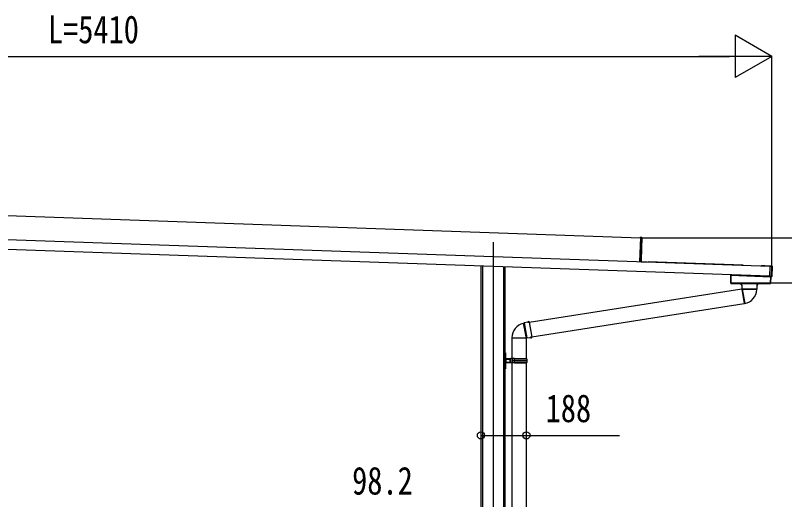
# Model space of a CAD drawing. Units: millimetres, scale not verified. Extents: x -14718 to 14718, y -10396 to 10396.
# Drawn here: x 3454 to 6640, y -5889 to -3883 of the extents above; entities that cross this region are included whole.
import ezdxf
from ezdxf.enums import TextEntityAlignment as Align

# ---------------------------------------------------------------- set-up
doc = ezdxf.new("R2010")
doc.units = ezdxf.units.MM
doc.header["$LTSCALE"] = 50
for name, color, linetype in [('0-3_YKK_12', 2, 'Continuous'), ('0-4_YKK_A1', 4, 'Continuous'), ('0-5_YKK_D', 6, 'Continuous')]:
    doc.layers.add(name, color=color, linetype=linetype)
doc.styles.add('ＭＳ ゴシック', font='')
doc.styles.get('ＭＳ ゴシック').set_extended_font_data('MS Gothic')

msp = doc.modelspace()

# ---------------------------------------------------------------- linework, layer by layer
at = {"layer": '0-3_YKK_12'}
msp.add_line((5432.57, -4822.5), (5432.57, -7743.8), dxfattribs=at)
at = {"layer": '0-4_YKK_A1'}
for p, q in [((1729.59, -4653.62), (6042.96, -4804.24)), ((6580.65, -4923.08), (1186, -4734.7)), ((6579.25, -4963.06), (1184.61, -4774.67)), ((6043.02, -4802.74), (6039.47, -4904.15)), ((6048.53, -4803.28), (6043.02, -4802.74)), ((6043.03, -4802.24), (6043.05, -4801.75)), ((6043.03, -4802.24), (6043.03, -4802.25)), ((6048.55, -4802.78), (6043.03, -4802.24)), ((6043.05, -4801.75), (6048.57, -4802.28)), ((6045.32, -4895.37), (6048.53, -4803.28)), ((6049, -4803.29), (6045.78, -4895.38)), ((6048.53, -4803.28), (6049, -4803.29)), ((6048.55, -4802.78), (6048.55, -4802.78)), ((6048.55, -4802.78), (6049.02, -4802.79)), ((6049.02, -4802.79), (6049, -4803.29)), ((6039.47, -4904.15), (6039.47, -4904.18)), ((6045.04, -4903.38), (6045.32, -4895.37)), ((6045.04, -4903.38), (6045.51, -4903.39)), ((6045.32, -4895.37), (6045.78, -4895.38)), ((6045.78, -4895.38), (6045.51, -4903.39)), ((6074.46, -4905.11), (6074.45, -4905.41)), ((6074.48, -4904.51), (6074.46, -4905.11)), ((6468.02, -4918.85), (6074.46, -4905.11)), ((6074.49, -4904.21), (6074.48, -4904.51)), ((6468.04, -4918.25), (6074.48, -4904.51)), ((6468.06, -4917.95), (6074.49, -4904.21)), ((5382.57, -4921.27), (5382.57, -7191.3)), ((5389.44, -4921.51), (5389.44, -7691.3)), ((5475.71, -4924.52), (5475.71, -7691.3)), ((5480.77, -4924.7), (5480.77, -7191.3)), ((6468.02, -4918.85), (6468.01, -4919.15)), ((6468.04, -4918.25), (6468.02, -4918.85)), ((6468.06, -4917.95), (6468.04, -4918.25)), ((6551.69, -4921.59), (6551.75, -4919.59)), ((6557.68, -4921.8), (6557.75, -4919.8)), ((6557.75, -4919.8), (6567.75, -4920.15)), ((6567.68, -4922.15), (6567.75, -4920.15)), ((6567.75, -4920.15), (6573.74, -4920.36)), ((6573.67, -4922.35), (6573.74, -4920.36)), ((6573.74, -4920.36), (6587.23, -4920.83)), ((6587.7, -4922.79), (6580.67, -4922.54)), ((6580.69, -4922.04), (6580.7, -4921.69)), ((6581.9, -4921.74), (6580.7, -4921.69)), ((6580.7, -4921.69), (6580.7, -4921.69)), ((6581.9, -4921.74), (6580.7, -4921.69)), ((6581.9, -4921.74), (6581.9, -4921.74)), ((6582.24, -4920.65), (6582.2, -4921.75)), ((6582.5, -4921.65), (6588.2, -4921.84)), ((6582.5, -4921.65), (6582.5, -4921.72)), ((6586.27, -4963.84), (6587.7, -4922.79)), ((6588.2, -4922.81), (6586.77, -4963.86)), ((6588.68, -4922.36), (6587.21, -4964.34)), ((6588.2, -4922.81), (6587.7, -4922.79)), ((6587.72, -4922.29), (6588.2, -4921.84)), ((6588.68, -4922.36), (6588.2, -4922.81)), ((6588.77, -4962.91), (6590.13, -4923.93)), ((6417.22, -4959.27), (6417.22, -4993.39)), ((6417.27, -4959.91), (6417.65, -4959.93)), ((6417.95, -4959.63), (6417.57, -4959.61)), ((6417.6, -4959.27), (6417.6, -4993.01)), ((6417.65, -4959.93), (6417.95, -4959.93)), ((6417.77, -4959.41), (6417.77, -4957.42)), ((6417.9, -4993.01), (6417.9, -4959.28)), ((6417.95, -4959.93), (6417.96, -4959.63)), ((6417.95, -4959.93), (6582.77, -4965.68)), ((6417.96, -4959.63), (6580.76, -4965.31)), ((6418.12, -4959.43), (6418.42, -4959.44)), ((6418.12, -4959.43), (6418.42, -4959.43)), ((6418.42, -4959.43), (6418.42, -4957.44)), ((6580.27, -4965.09), (6418.42, -4959.44)), ((6579.22, -4964.1), (6579.21, -4964.45)), ((6579.21, -4964.45), (6580.4, -4964.49)), ((6579.21, -4964.45), (6579.21, -4964.45)), ((6579.21, -4964.45), (6580.4, -4964.49)), ((6580.29, -4964.48), (6580.27, -4965.09)), ((6580.57, -4965.1), (6580.27, -4965.09)), ((6580.4, -4964.49), (6580.4, -4964.49)), ((6580.57, -4965.1), (6580.59, -4964.5)), ((6580.68, -4965.29), (6580.7, -4964.5)), ((6580.68, -4965.31), (6580.7, -4964.51)), ((6582.78, -4965.38), (6580.76, -4965.31)), ((6581, -4964.55), (6581, -4964.62)), ((6586.7, -4964.82), (6581, -4964.62)), ((6582.43, -4993.4), (6583.4, -4965.7)), ((6582.73, -4965.38), (6582.72, -4965.68)), ((6583.07, -4965.69), (6582.77, -4965.68)), ((6583.11, -4965.39), (6582.78, -4965.38)), ((6583.07, -4965.69), (6583.4, -4965.7)), ((6585.66, -4965.8), (6583.45, -4965.72)), ((6586.7, -4964.82), (6586.25, -4964.34)), ((6586.77, -4963.86), (6586.27, -4963.84)), ((6586.77, -4963.86), (6587.21, -4964.34)), ((6417.6, -4993.01), (6417.22, -4993.39)), ((6417.52, -4993.69), (6417.9, -4993.31)), ((6417.52, -4993.69), (6582.14, -4993.69)), ((6417.9, -4993.01), (6417.6, -4993.01)), ((6417.9, -4993.01), (6417.9, -4993.31)), ((6417.9, -4993.31), (6581.77, -4993.31)), ((6419.22, -4994.13), (6419.62, -4994.13)), ((6419.62, -4994.13), (6419.92, -4994.13)), ((6419.92, -4994.13), (6455.32, -4994.13)), ((6426.72, -4994.13), (6426.72, -4993.93)), ((6429.72, -4993.93), (6426.72, -4993.93)), ((6429.72, -4993.69), (6429.72, -4993.93)), ((6429.72, -4993.93), (6429.72, -4994.13)), ((6453.22, -4993.93), (6450.22, -4993.93)), ((6450.22, -4994.13), (6450.22, -4993.93)), ((6453.22, -4993.93), (6453.22, -4994.13)), ((6455.32, -4994.13), (6455.82, -4994.13)), ((6462.87, -4995.13), (6460.72, -4995.92)), ((6460.72, -4995.92), (6460.72, -4999.57)), ((6460.72, -4995.92), (6460.79, -4995.92)), ((6460.72, -4999.57), (6462.97, -5000.38)), ((6460.72, -4999.57), (6460.79, -4999.57)), ((6460.86, -4998.65), (6460.86, -4996.83)), ((6462.22, -4994.13), (6462.22, -4993.69)), ((6462.22, -4994.13), (6462.22, -4994.63)), ((6462.22, -4994.13), (6527.22, -4994.13)), ((6462.22, -4994.63), (6462.36, -4994.63)), ((6462.87, -4995.13), (6463, -4995.13)), ((6462.97, -5000.38), (6463.23, -5015.66)), ((6463.1, -5000.38), (6462.97, -5000.38)), ((6463, -4995.13), (6463.22, -4995.13)), ((6463.18, -4999.47), (6463.12, -4996.03)), ((6526.22, -4995.13), (6463.22, -4995.13)), ((6526.22, -4995.13), (6526.44, -4995.13)), ((6526.22, -5015.66), (6526.48, -5000.38)), ((6526.26, -4999.47), (6526.33, -4996.03)), ((6526.48, -5000.38), (6526.35, -5000.38)), ((6526.44, -4995.13), (6526.57, -4995.13)), ((6526.48, -5000.38), (6528.72, -4999.57)), ((6528.72, -4995.92), (6526.57, -4995.13)), ((6527.09, -4994.63), (6527.22, -4994.63)), ((6527.22, -4994.13), (6527.22, -4993.69)), ((6527.22, -4994.13), (6527.22, -4994.63)), ((6528.59, -4998.65), (6528.59, -4996.83)), ((6528.66, -4995.92), (6528.72, -4995.92)), ((6528.66, -4999.57), (6528.72, -4999.57)), ((6528.72, -4999.57), (6528.72, -4995.92)), ((6581.77, -4993.01), (6581.77, -4993.31)), ((6581.77, -4993.31), (6582.14, -4993.69)), ((6582.43, -4993.4), (6582.07, -4993.02)), ((6462.81, -5017.49), (5582.12, -5155.2)), ((6462.81, -5017.49), (6473.26, -5076.78)), ((6464.83, -5018.56), (6463.05, -5018.87)), ((6463.23, -5015.66), (6464.29, -5017.22)), ((6463.23, -5015.66), (6526.22, -5015.66)), ((6464.62, -5017.36), (6475.05, -5076.52)), ((6469.58, -5017.62), (6524.89, -5017.62)), ((6524.84, -5019.24), (6524.89, -5017.62)), ((6524.89, -5017.62), (6526.22, -5015.66)), ((5592.57, -5214.48), (6473.26, -5076.78)), ((6473.02, -5075.4), (6474.79, -5075.09)), ((5559.97, -5159.1), (5558.39, -5159.44)), ((5561.67, -5157.46), (5559.97, -5159.1)), ((5559.97, -5159.1), (5569.57, -5213.57)), ((5576.67, -5154.54), (5561.67, -5157.46)), ((5561.67, -5157.46), (5567.14, -5188.47)), ((5577.08, -5152.19), (5576.67, -5154.54)), ((5576.69, -5154.67), (5576.67, -5154.54)), ((5580.68, -5151.56), (5577.08, -5152.19)), ((5577.08, -5152.19), (5577.1, -5152.25)), ((5577.6, -5154.6), (5580.98, -5153.94)), ((5578.01, -5152.17), (5579.8, -5151.85)), ((5581.82, -5153.54), (5580.68, -5151.56)), ((5580.68, -5151.56), (5580.69, -5151.62)), ((5581.82, -5153.54), (5581.85, -5153.67)), ((5581.85, -5153.67), (5592.86, -5216.15)), ((5567.14, -5188.47), (5572.6, -5219.49)), ((5510.62, -5218.42), (5570.69, -5218.42)), ((5510.67, -5215.9), (5510.67, -5305.3)), ((5570.87, -5305.3), (5570.87, -5216.19)), ((5570.88, -5218.72), (5572.6, -5219.49)), ((5572.6, -5219.49), (5587.7, -5217.09)), ((5587.7, -5217.09), (5587.68, -5216.96)), ((5587.7, -5217.09), (5588.89, -5219.16)), ((5588.88, -5219.1), (5588.89, -5219.16)), ((5588.89, -5219.16), (5592.49, -5218.53)), ((5589.77, -5218.87), (5591.56, -5218.55)), ((5592.48, -5218.47), (5592.49, -5218.53)), ((5592.49, -5218.53), (5592.89, -5216.27)), ((5592.86, -5216.15), (5592.89, -5216.27)), ((5481.77, -5287.1), (5480.77, -5287.1)), ((5481.77, -5287.1), (5481.77, -5280.8)), ((5481.77, -5314.3), (5481.77, -5287.1)), ((5483.77, -5281.71), (5483.95, -5287.43)), ((5481.77, -5314.3), (5480.77, -5314.3)), ((5481.77, -5314.3), (5484.77, -5314.3)), ((5481.77, -5341.5), (5481.77, -5314.3)), ((5484.77, -5314.3), (5483.95, -5341.17)), ((5484.77, -5314.3), (5485.77, -5314.3)), ((5485.48, -5305.06), (5485.58, -5308.3)), ((5485.58, -5320.3), (5485.48, -5323.54)), ((5502.77, -5308.3), (5485.59, -5308.3)), ((5485.59, -5308.3), (5485.77, -5314.3)), ((5485.77, -5314.3), (5485.59, -5320.3)), ((5485.59, -5320.3), (5502.77, -5320.3)), ((5486.44, -5305.3), (5502.77, -5305.3)), ((5502.77, -5305.3), (5505.77, -5305.3)), ((5502.77, -5308.3), (5502.77, -5305.3)), ((5502.77, -5309.8), (5502.77, -5308.3)), ((5505.77, -5309.8), (5502.77, -5309.8)), ((5502.77, -5309.81), (5502.77, -5318.8)), ((5503.76, -5309.81), (5502.77, -5309.81)), ((5503.76, -5318.8), (5502.77, -5318.8)), ((5502.77, -5318.8), (5505.77, -5318.8)), ((5502.77, -5320.3), (5502.77, -5318.8)), ((5502.77, -5323.3), (5502.77, -5320.3)), ((5505.77, -5309.81), (5503.76, -5309.81)), ((5503.76, -5318.8), (5503.76, -5309.81)), ((5505.77, -5318.8), (5503.76, -5318.8)), ((5513.77, -5305.3), (5505.77, -5305.3)), ((5513.78, -5309.81), (5511.77, -5309.81)), ((5513.78, -5318.8), (5511.77, -5318.8)), ((5513.77, -5318.8), (5511.77, -5318.8)), ((5513.77, -5309.8), (5513.77, -5305.3)), ((5513.77, -5323.3), (5513.77, -5318.8)), ((5513.78, -5305.3), (5513.78, -5309.81)), ((5520.8, -5305.3), (5513.78, -5305.3)), ((5513.78, -5314.3), (5513.78, -5309.81)), ((5513.78, -5318.8), (5513.78, -5314.3)), ((5520.28, -5314.3), (5513.78, -5314.3)), ((5513.78, -5323.3), (5513.78, -5318.8)), ((5520.28, -5314.3), (5520.28, -5314.3)), ((5520.28, -5314.3), (5520.28, -5314.3)), ((5520.37, -5314.3), (5520.37, -5314.3)), ((5574.27, -5314.3), (5520.54, -5314.3)), ((5521.04, -5305.3), (5520.8, -5305.3)), ((5521.04, -5305.3), (5521.44, -5305.3)), ((5521.44, -5305.3), (5572.77, -5305.3)), ((5573.77, -5307.3), (5522.47, -5307.3)), ((5572.77, -5307.3), (5572.77, -5305.3)), ((5481.77, -5341.5), (5480.77, -5341.5)), ((5480.77, -5347.8), (5481.77, -5347.8)), ((5481.77, -5341.5), (5483.95, -5341.17)), ((5481.77, -5347.8), (5481.77, -5341.5)), ((5481.77, -5347.8), (5483.77, -5346.89)), ((5483.95, -5341.17), (5483.77, -5346.89)), ((5502.77, -5323.3), (5486.44, -5323.3)), ((5505.77, -5323.3), (5502.77, -5323.3)), ((5510.67, -5323.3), (5510.67, -6133.8)), ((5520.8, -5323.3), (5513.78, -5323.3)), ((5521.04, -5323.3), (5520.8, -5323.3)), ((5521.04, -5323.3), (5521.44, -5323.3)), ((5521.44, -5323.3), (5572.77, -5323.3)), ((5573.77, -5321.3), (5522.47, -5321.3)), ((5570.87, -6133.8), (5570.87, -5323.3)), ((5572.77, -5323.3), (5572.77, -5321.3))]:
    msp.add_line(p, q, dxfattribs=at)
for points in [[(6043.02, -4802.74), (6043.03, -4802.25), (6048.55, -4802.78)], [(6045.51, -4903.24), (6045.56, -4903.25), (6045.61, -4903.27)], [(6045.81, -4903.4), (6045.61, -4903.42), (6045.51, -4903.44)], [(6045.79, -4903.9), (6070.47, -4904.77), (6070.46, -4905.27)], [(6045.81, -4903.4), (6070.49, -4904.27), (6070.47, -4904.77)], [(6545.26, -4919.36), (6545.19, -4921.36), (6580.43, -4922.59)], [(6545.26, -4919.36), (6551.75, -4919.59), (6557.75, -4919.8)], [(6579.22, -4964.1), (6579.23, -4963.6), (6580.67, -4922.54), (6580.69, -4922.04)], [(6580.69, -4922.04), (6587.72, -4922.29), (6587.7, -4922.79)], [(6582.5, -4921.72), (6582.44, -4921.72), (6582.4, -4921.73)], [(6418.12, -4957.43), (6418.12, -4959.43), (6417.77, -4959.41)], [(6582.73, -4965.38), (6581.77, -4993.01), (6417.9, -4993.01)], [(6579.23, -4963.6), (6586.27, -4963.84), (6586.25, -4964.34), (6579.22, -4964.1)], [(6580.91, -4964.53), (6580.94, -4964.54), (6581, -4964.55)], [(6581.77, -4993.01), (6582.07, -4993.02), (6583.02, -4965.69)], [(6450.22, -4993.69), (6450.22, -4993.93), (6429.72, -4993.93)], [(6460.79, -4995.92), (6462.23, -4995.4), (6463, -4995.13)], [(6463.1, -5000.38), (6462.28, -5000.09), (6460.79, -4999.57)], [(6463.12, -4996.03), (6462.23, -4996.34), (6460.86, -4996.83)], [(6460.86, -4998.65), (6462.28, -4999.15), (6463.18, -4999.47)], [(6526.26, -4999.47), (6527.17, -4999.15), (6528.59, -4998.65)], [(6528.59, -4996.83), (6527.22, -4996.34), (6526.33, -4996.03)], [(6528.66, -4999.57), (6527.17, -5000.09), (6526.35, -5000.38)], [(6526.44, -4995.13), (6527.21, -4995.4), (6528.66, -4995.92)], [(6464.62, -5017.36), (6464.28, -5017.19), (6464.31, -5017.21)], [(6524.84, -5019.24), (6524.81, -5019.19), (6524.16, -5019.03), (6522.66, -5018.89), (6520.41, -5018.77), (6517.36, -5018.66), (6513.76, -5018.56), (6509.51, -5018.46), (6504.96, -5018.37), (6499.98, -5018.28), (6495, -5018.19), (6489.86, -5018.1), (6485, -5018.01), (6480.28, -5017.92), (6476.1, -5017.82), (6472.33, -5017.72), (6469.58, -5017.62)], [(5570.89, -5218.7), (5570.83, -5218.61), (5570.69, -5218.42), (5570.67, -5218.39), (5570.54, -5218.13), (5570.12, -5216.45), (5569.57, -5213.57), (5569, -5210.89), (5568.27, -5207.3), (5567.42, -5203.09), (5566.54, -5198.59), (5565.58, -5193.69), (5564.63, -5188.79), (5563.65, -5183.75), (5562.72, -5179), (5561.81, -5174.4), (5561, -5170.34), (5560.25, -5166.7), (5559.63, -5163.79), (5559.1, -5161.53), (5558.71, -5160.09), (5558.44, -5159.46), (5558.39, -5159.44)], [(5576.69, -5154.67), (5576.83, -5153.82), (5577.1, -5152.25)], [(5578.01, -5152.17), (5577.76, -5153.66), (5577.6, -5154.6)], [(5580.98, -5153.94), (5580.52, -5153.12), (5579.8, -5151.85)], [(5580.69, -5151.62), (5581.45, -5152.96), (5581.85, -5153.67)], [(5588.88, -5219.1), (5588.1, -5217.72), (5587.68, -5216.96)], [(5588.56, -5216.72), (5590.27, -5216.45), (5591.96, -5216.19)], [(5588.56, -5216.72), (5589.03, -5217.56), (5589.77, -5218.87)], [(5591.56, -5218.55), (5591.8, -5217.12), (5591.96, -5216.19)], [(5592.86, -5216.15), (5592.73, -5216.95), (5592.48, -5218.47)], [(5483.77, -5281.71), (5481.77, -5280.8), (5480.77, -5280.8)], [(5481.77, -5287.1), (5483.95, -5287.43), (5484.77, -5314.3)], [(5513.77, -5323.3), (5505.77, -5323.3), (5505.77, -5305.3)], [(5513.77, -5309.8), (5511.77, -5309.8), (5511.77, -5318.8)], [(5520.54, -5314.3), (5520.37, -5314.3), (5520.28, -5314.3), (5513.78, -5314.3)], [(5520.8, -5305.3), (5520.41, -5309.76), (5520.28, -5314.3)]]:
    msp.add_lwpolyline(points, dxfattribs=at)
for centre, radius, start, end in [((6046.49, -4802.95), 2.07, 351.06854, 4.93146), ((6046.51, -4802.45), 2.07, 351.06854, 4.93146), ((6048.5, -4803.27), 0.5, 358, 84.5), ((6048.52, -4802.77), 0.5, 358, 84.5), ((6039.52, -4904.16), 0.046, 175.29565, 214.77267), ((6046.04, -4903.41), 1, 178, 198.10214), ((6048.26, -4903.72), 3.17, 180.02593, 184.48569), ((6045.19, -4905.23), 1.51, 74.62836, 93.96537), ((6047.59, -4926.65), 22.82, 94.53647, 96.28466), ((6046, -4903.41), 0.5, 178, 268), ((6046.02, -4902.91), 0.5, 178, 268), ((6045.8, -4903.66), 0.242, 207.21704, 266.19947), ((6046.03, -4903.15), 0.765, 234.9594, 266.94829), ((6045.82, -4903.16), 0.242, 207.21704, 266.19947), ((6046.05, -4902.65), 0.765, 234.9594, 266.94829), ((6582.14, -4917.73), 4.01, 266.55184, 273.90119), ((6587.13, -4923.83), 3, 358, 88), ((6587.7, -4922.79), 0.501, 358.24971, 87.75029), ((6417.95, -4959.93), 0.3, 88.05611, 180.04719), ((6417.95, -4959.93), 0.3, 88.19064, 179.87538), ((6417.95, -4959.93), 0.3, 90.16173, 180.04449), ((6417.95, -4959.79), 0.159, 86.02272, 89.97728), ((6580.39, -4968.2), 3.71, 81.82188, 89.76035), ((6580.77, -4965.11), 0.2, 178, 268), ((6582.72, -4965.68), 0.3, 357.94657, 87.94647), ((6585.77, -4962.8), 3, 268, 358), ((6586.27, -4963.84), 0.501, 268.24971, 357.75029), ((6417.91, -4993.01), 0.301, 180.24971, 269.75029), ((6426.42, -4993.93), 0.3, 0, 54.36863), ((6453.52, -4993.93), 0.3, 125.63137, 180), ((6458.12, -4996.58), 2.75, 354.81691, 13.99327), ((6457.21, -4998.83), 3.66, 348.38866, 2.80116), ((6463.22, -4994.13), 1, 180, 270), ((6463.22, -4994.63), 1, 180, 220.49583), ((6460.56, -4995.91), 2.56, 357.19737, 17.56812), ((6461.29, -4999.75), 1.92, 340.91849, 8.46572), ((6526.22, -4994.13), 1, 270, 0), ((6528.77, -4999.7), 2.51, 174.83553, 195.78026), ((6528.24, -4995.82), 1.93, 159.00896, 186.22555), ((6526.22, -4994.63), 1, 319.50417, 0), ((6532.24, -4996.65), 3.66, 168.38866, 182.80116), ((6531.33, -4998.9), 2.75, 174.81691, 193.99327), ((6581.77, -4993.01), 0.301, 270.23913, 357.76087), ((6468.44, -4991.5), 26.14, 261.58885, 272.50926), ((6464.57, -5017.13), 60.3, 280, 358.00006), ((5570.92, -5218.42), 60.3, 101.99843, 180), ((5577, -5152.78), 1.92, 260.91849, 288.46572), ((5577.2, -5148.6), 3.66, 268.38866, 282.80116), ((5579.57, -5149.11), 2.75, 274.81691, 293.99327), ((5580.66, -5151.4), 2.56, 277.19737, 297.56812), ((5588.77, -5219.23), 2.51, 94.83553, 115.78026), ((5590, -5221.61), 2.75, 94.81691, 113.99327), ((5592.37, -5222.12), 3.66, 88.38866, 102.80116), ((5592.5, -5218.04), 1.93, 79.00896, 106.22555), ((5486.44, -5303.3), 2, 181.7624, 241.44015), ((5486.44, -5303.3), 2, 241.44015, 270), ((5520.33, -5314.52), 0.226, 80.79578, 102.71983), ((5598.17, -5314.31), 77.89, 179.99307, 186.62466), ((5601.29, -5314.28), 80.75, 173.61461, 180.01355), ((5601.29, -5314.32), 80.75, 179.98461, 186.38348), ((5522.66, -5305.65), 1.66, 167.69464, 263.49512), ((5523.24, -5305.5), 1.81, 173.59328, 264.82407), ((5525.02, -5314.3), 49.25, 0, 8.17123), ((5525.02, -5314.3), 49.25, 351.83186, 0.00306), ((5486.44, -5325.3), 2, 118.55985, 178.2376), ((5486.44, -5325.3), 2, 90, 118.55985), ((5522.6, -5322.9), 1.61, 94.66451, 194.14319), ((5523.3, -5323.15), 1.86, 96.97139, 184.61125)]:
    msp.add_arc(centre, radius, start, end, dxfattribs=at)
for centre, major_axis, ratio, start_param, end_param in [((6052.54, -4904.64), (13.07, -0.46), 0.061163, 2.1795146, 3.1041886), ((6052.55, -4904.64), (13.07, -0.46), 0.038227, 2.1795146, 3.1415927), ((6581.9, -4921.7), (0.6, -0.021), 0.061163, 4.712389, 6.2831853), ((6582.49, -4921.95), (-0.01, -0.3), 0.998135, 3.1415927, 3.9545103), ((6588.18, -4922.35), (0.367, 0.342), 0.99628, 5.4996506, 7.06672), ((6417.57, -4959.91), (-0.3, 0.01), 0.998133, 4.7490956, 6.3180268), ((6417.57, -4959.41), (-0.2, 0.007), 0.998133, 1.607503, 3.1764341), ((6417.65, -4959.43), (0, 0.5), 0.061125, 3.1027435, 3.1394501), ((6417.95, -4959.43), (0.007, 0.2), 0.854479, 3.1782993, 4.712389), ((6417.95, -4959.43), (0.47, -0.016), 0.425228, 4.7490956, 6.2831853), ((6417.95, -4959.43), (-0.011, 0.2), 0.151815, 3.0913179, 3.1280246), ((6417.92, -4959.42), (0.201, -0.007), 0.992577, 6.2831853, 6.3180268), ((6417.92, -4959.42), (-0.501, 0.017), 0.998133, 3.1415927, 3.1764341), ((6580.77, -4965.11), (0.5, -0.017), 0.4, 3.1415927, 4.712389), ((6580.4, -4964.52), (0.6, -0.021), 0.061163, 6.2831853, 7.8539816), ((6581.01, -4964.32), (-0.01, -0.3), 0.998135, 5.4691958, 6.2831853), ((6583.1, -4965.69), (0.3, -0.01), 0.998135, 0, 1.5707963), ((6586.71, -4964.32), (0.342, -0.367), 0.99628, 5.4996506, 7.06672), ((6417.52, -4993.39), (0.213, 0.213), 0.99628, 2.358058, 3.9251274), ((6582.13, -4993.39), (-0.209, 0.217), 0.996405, 2.3754474, 3.9077379), ((5485.59, -5308.14), (1, 0.031), 0.162205, 3.1415927, 4.7026633), ((5485.59, -5320.46), (1, -0.031), 0.162205, 1.580522, 3.1415927), ((5485.68, -5311.3), (-0.1, 3), 0.333136, 6.2716543, 6.28138), ((5485.68, -5317.3), (0.1, 3), 0.333136, 3.143398, 3.1531236), ((5502.77, -5307.81), (3, 0), 0.162278, 4.712389, 6.2831853), ((5502.77, -5320.79), (3, 0), 0.162278, 6.2831853, 7.8539816)]:
    msp.add_ellipse(centre, major_axis=major_axis, ratio=ratio, start_param=start_param, end_param=end_param, dxfattribs=at)
at = {"layer": '0-5_YKK_D'}
for p, q in [((6587.57, -4053.13), (6436.01, -3965.63)), ((6436.01, -3965.63), (6436.01, -4140.63)), ((1352.57, -4053.13), (6412.57, -4053.13)), ((6587.57, -4053.13), (6284.46, -4053.13)), ((6587.57, -4053.13), (6436.01, -4140.63)), ((6587.57, -4922.81), (6587.57, -4052.13)), ((6044.3, -4804.13), (8388.57, -4804.13)), ((6580.72, -4991.13), (7488.57, -4991.13))]:
    msp.add_line(p, q, dxfattribs=at)
msp.add_lwpolyline([(5382.57, -5623.3), (5570.87, -5623.3), (5955.97, -5623.3)], dxfattribs=at)
for centre in [(5382.57, -5623.3), (5570.87, -5623.3)]:
    msp.add_circle(centre, 14.88, dxfattribs=at)

# ---------------------------------------------------------------- texts
at = {"layer": '0-5_YKK_D', "style": 'ＭＳ ゴシック', "width": 0.8}
for s, p in [('L=5410', (3588.57, -4033.13)), ('188', (5650.37, -5603.3)), ('98.2', (4848.77, -5903.3))]:
    msp.add_text(s, height=115.5, dxfattribs=at).set_placement(p, align=Align.BOTTOM_LEFT)

doc.saveas('drawing.dxf')
